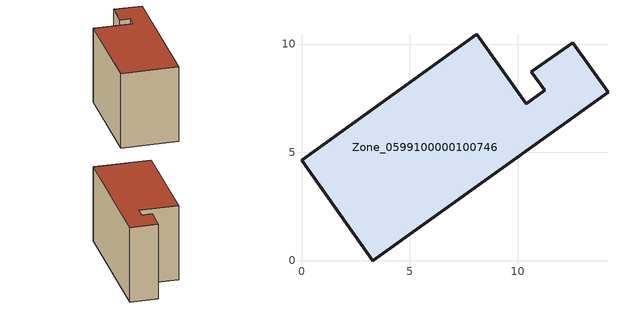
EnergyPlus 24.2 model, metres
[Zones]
Zone_0599100000100746
 floor ground (C_G): 3.3,0 0,4.62 8.1,10.44 10.39,7.25 11.23,7.86 10.62,8.71 12.52,10.07 14.16,7.78 z0
 wall outside (C_F): 14.16,7.78 12.52,10.07 10.62,8.71 11.23,7.86 10.39,7.25 8.1,10.44 0,4.62 3.3,0 14.16,7.78 z0:7.89
 roof outside (C_R): 3.3,0 14.16,7.78 12.52,10.07 10.62,8.71 11.23,7.86 10.39,7.25 8.1,10.44 0,4.62 z7.89
[BUILDING]
Pand.0599100000100746: North Axis=0; Terrain=City; Loads Convergence Tolerance Value=0.04; Temperature Convergence Tolerance Value=0.4; Solar Distribution=FullExterior; Maximum Number of Warmup Days=25; Minimum Number of Warmup Days=1
[Site:Location]
Rotterdam.The.Hague.AP_ZH_NLD Design_Conditions: Latitude=51.96; Longitude=4.45; Time Zone=1; Elevation=-4.5
[SITE:GROUNDTEMPERATURE:BUILDINGSURFACE]
18, 18, 18, 18, 18, 18, 18, 18, 18, 18, 18, 18
[MATERIAL] Thermal Absorptance=0.9; Solar Absorptance=0.7; Visible Absorptance=0.7
Name | Roughness | Thickness | Conductivity | Density | Specific Heat
G.TI.1975-1991 | MediumSmooth | 0.15 | 0.288461 | 540 | 1210
F.TI.1975-1991 | Rough | 0.3 | 0.230769 | 1920 | 840
R.TI.1975-1991 | MediumRough | 0.2 | 0.153846 | 1500 | 1000
[CONSTRUCTION]
C_G: G.TI.1975-1991
C_F: F.TI.1975-1991
C_R: R.TI.1975-1991
[ZONE]
Zone_0599100000100746: Type=1; Multiplier=1; Ceiling Height=Autocalculate; Volume=Autocalculate; Floor Area=autocalculate; Part of Total Floor Area=Yes
[ZONEINFILTRATION:DESIGNFLOWRATE]
Infil_Zone_0599100000100746: Zone or ZoneList or Space or SpaceList=Zone_0599100000100746; Schedule=AlwaysOn; Design Flow Rate Calculation Method=Flow/Area; Flow Rate per Floor Area=0.003; Constant Term Coefficient=1; Temperature Term Coefficient=0; Velocity Term Coefficient=0; Velocity Squared Term Coefficient=0
[HVACTEMPLATE:ZONE:IDEALLOADSAIRSYSTEM]
Zone_0599100000100746: Maximum Heating Supply Air Temperature=50; Minimum Cooling Supply Air Temperature=13; Maximum Heating Supply Air Humidity Ratio=0.0156; Minimum Cooling Supply Air Humidity Ratio=0.0077; Heating Limit=NoLimit; Cooling Limit=NoLimit; Dehumidification Control Type=ConstantSensibleHeatRatio; Cooling Sensible Heat Ratio=0.7; Dehumidification Setpoint=60; Humidification Control Type=None; Humidification Setpoint=30; Outdoor Air Method=None; Outdoor Air Flow Rate per Person=0.00944; Outdoor Air Flow Rate per Zone Floor Area=0; Outdoor Air Flow Rate per Zone=0; Demand Controlled Ventilation Type=None; Outdoor Air Economizer Type=NoEconomizer; Heat Recovery Type=None; Sensible Heat Recovery Effectiveness=0.7; Latent Heat Recovery Effectiveness=0.65
[ZONECONTROL:THERMOSTAT]
ThermostatControl_Zone_0599100000100746: Zone or ZoneList=Zone_0599100000100746; Control Type Schedule=DualSetpointControlType; Control 1=Thermostat_Zone_0599100000100746; Temperature Difference Between Cutout And Setpoint=0
[THERMOSTATSETPOINT:DUALSETPOINT]
Thermostat_Zone_0599100000100746: Heating Setpoint Temperature Schedule=HeatingSetpoint_Zone_0599100000100746; Cooling Setpoint Temperature Schedule=CoolingSetpoint_Zone_0599100000100746
[SCHEDULE:COMPACT]
HeatingSetpoint_Zone_0599100000100746: Through: 12/31, For: AllDays, Until: 24:00, 21
CoolingSetpoint_Zone_0599100000100746: Through: 12/31, For: AllDays, Until: 24:00, 24
DualSetpointControlType: Through: 12/31, For: AllDays, Until: 24:00, 4
AlwaysOn: Through: 12/31, For: AllDays, Until: 24:00, 1
